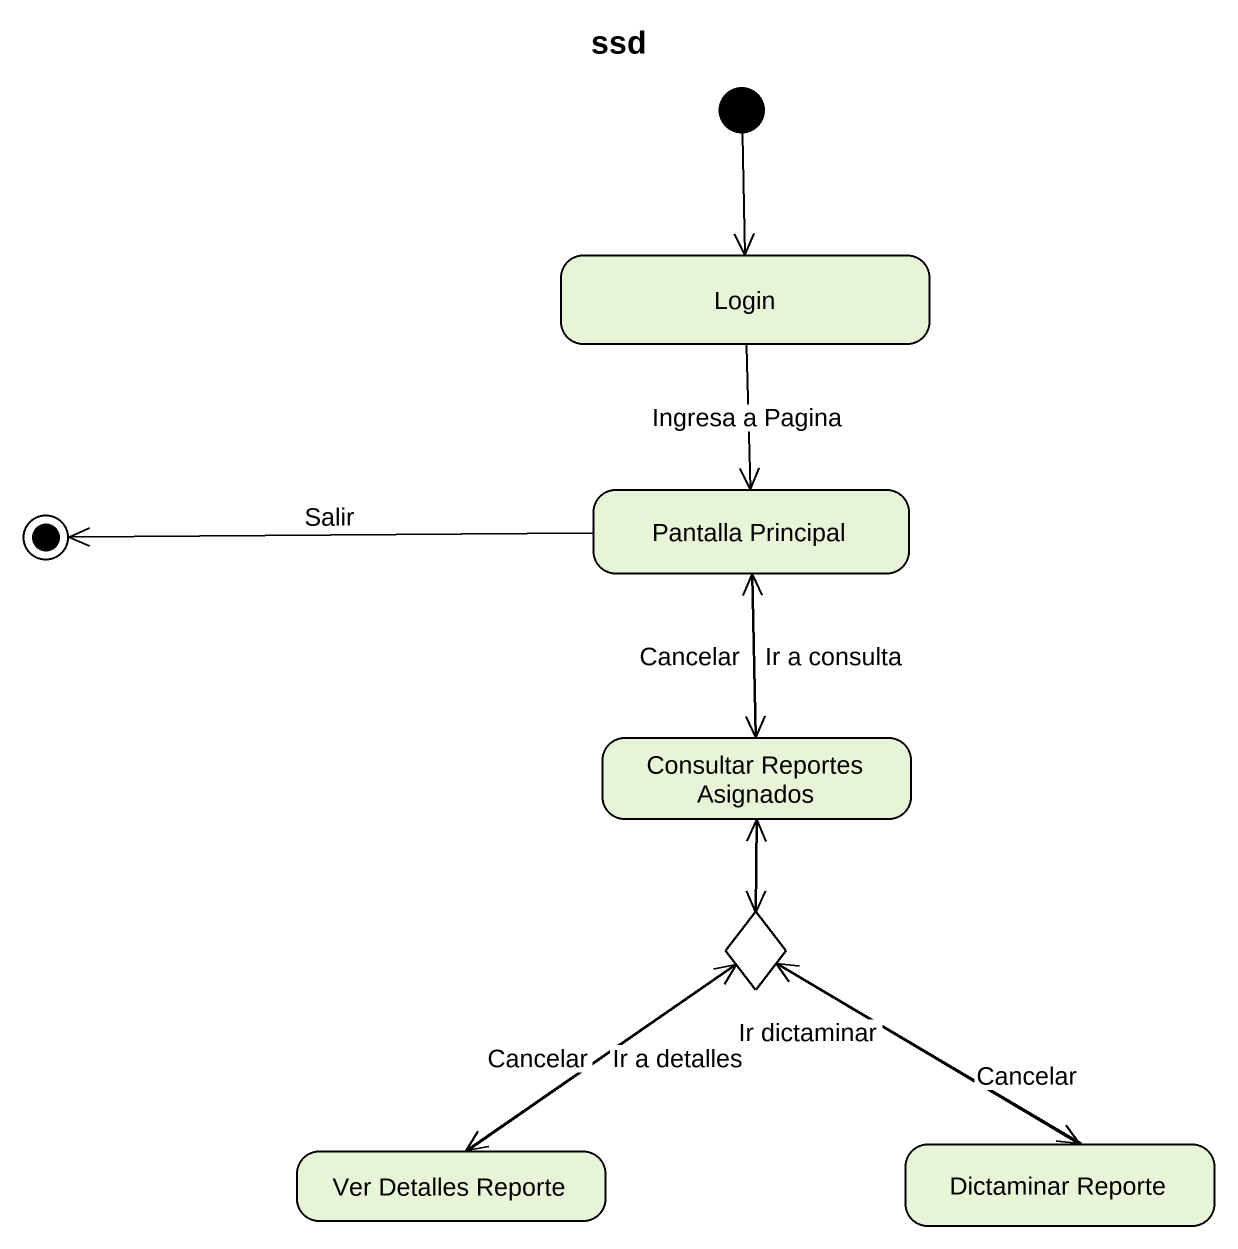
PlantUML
@startuml
title ssd
hide empty description
state Login
state "Pantalla Principal" as Pantalla_Principal
state "Consultar Reportes Asignados" as Consultar_Reportes_Asignados
state choice1 <<choice>>
state "Ver Detalles Reporte" as Ver_Detalles_Reporte
state "Dictaminar Reporte" as Dictaminar_Reporte
[*] --> Login
Login --> Pantalla_Principal : Ingresa a Pagina
Pantalla_Principal --> Consultar_Reportes_Asignados : Ir a consulta
Consultar_Reportes_Asignados -up-> Pantalla_Principal : Cancelar
Consultar_Reportes_Asignados --> choice1
choice1 -up-> Consultar_Reportes_Asignados
choice1 --> Ver_Detalles_Reporte : Ir a detalles
choice1 --> Dictaminar_Reporte : Ir dictaminar
Ver_Detalles_Reporte -up-> choice1 : Cancelar
Dictaminar_Reporte -up-> choice1 : Cancelar
Pantalla_Principal -left-> [*] : Salir
@enduml
